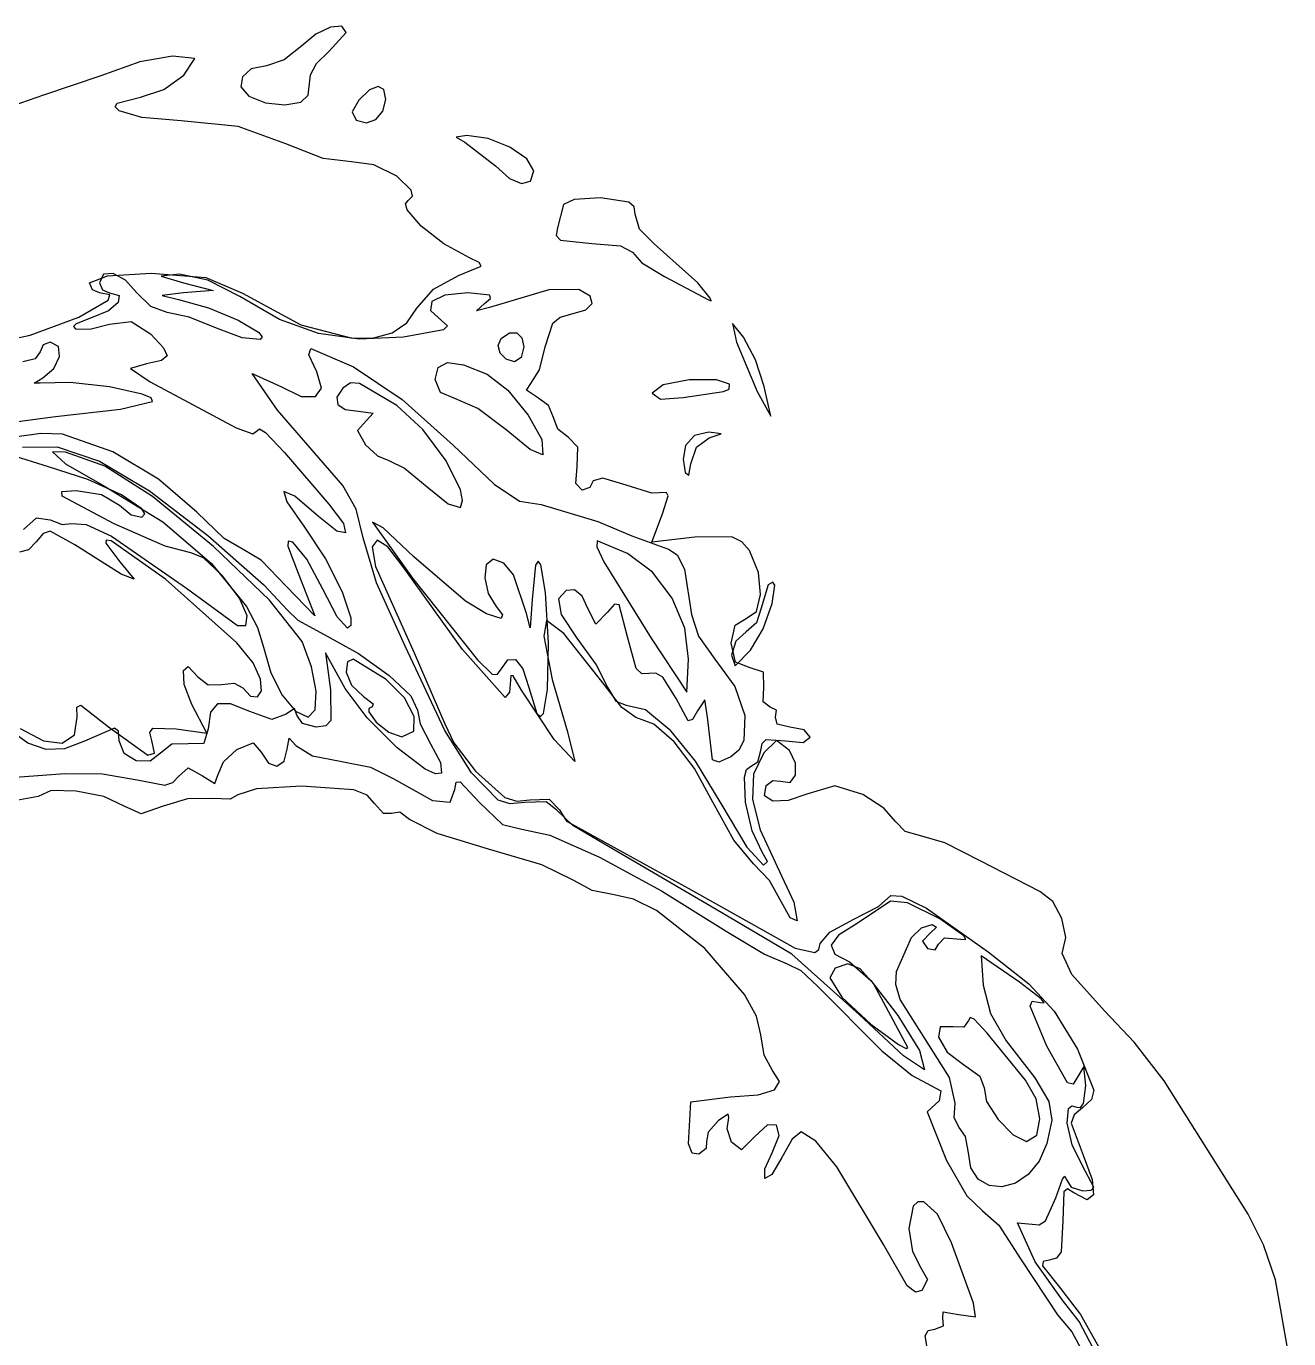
# Model space of a CAD drawing. Extents: x 10 to 161, y 0 to 206.
# Drawn here: x 89.46 to 134.58, y 154.17 to 201.08 of the extents above; entities that cross this region are included whole.
import ezdxf

# ---------------------------------------------------------------- set-up
doc = ezdxf.new("R2010")
doc.units = 0

msp = doc.modelspace()

# ---------------------------------------------------------------- linework, layer by layer
at = {"layer": 'Layer 1'}
for p, q in [((99.810443, 200.803053), (99.307007, 200.377548)), ((100.32777, 201.05056), (99.810443, 200.803053)), ((100.277147, 200.180345), (100.894508, 200.857326)), ((100.731591, 201.081505), (100.32777, 201.05056)), ((100.894508, 200.857326), (100.731591, 201.081505)), ((99.307007, 200.377548), (98.670992, 199.879249)), ((94.687379, 200.017009), (93.511791, 199.806577)), ((95.487215, 199.929873), (94.687379, 200.017009)), ((95.091663, 199.33897), (95.487215, 199.929873)), ((98.670992, 199.879249), (98.038417, 199.671992)), ((99.828281, 199.749515), (100.277147, 200.180345)), ((93.511791, 199.806577), (92.1248, 199.311453)), ((97.501495, 199.555856), (97.181034, 199.27128)), ((98.038417, 199.671992), (97.501495, 199.555856)), ((99.615688, 199.347789), (99.828281, 199.749515)), ((92.1248, 199.311453), (90.07904, 198.613658)), ((94.379228, 198.823032), (95.091663, 199.33897)), ((97.181034, 199.27128), (97.132103, 198.91401)), ((97.132103, 198.91401), (97.409767, 198.579791)), ((99.527493, 198.613658), (99.615688, 199.347789)), ((102.035701, 198.931864), (101.730101, 198.807432)), ((102.234607, 198.815524), (102.035701, 198.931864)), ((90.07904, 198.613658), (88.265761, 197.994885)), ((92.705368, 198.330609), (93.537676, 198.545219)), ((93.537676, 198.545219), (94.379228, 198.823032)), ((97.409767, 198.579791), (98.013613, 198.346511)), ((99.267342, 198.36652), (99.527493, 198.613658)), ((101.339008, 198.442561), (101.108909, 198.019668)), ((101.730101, 198.807432), (101.339008, 198.442561)), ((102.207581, 198.040895), (102.30562, 198.458083)), ((102.30562, 198.458083), (102.234607, 198.815524)), ((92.63773, 198.195659), (92.705368, 198.330609)), ((92.775984, 198.057592), (92.63773, 198.195659)), ((93.590807, 197.818044), (92.775984, 198.057592)), ((98.013613, 198.346511), (98.697759, 198.276446)), ((98.697759, 198.276446), (99.267342, 198.36652)), ((101.108909, 198.019668), (101.250814, 197.729596)), ((101.956282, 197.750807), (102.207581, 198.040895)), ((94.991121, 197.703844), (93.590807, 197.818044)), ((97.036836, 197.494249), (94.991121, 197.703844)), ((98.738329, 196.87799), (97.036836, 197.494249)), ((101.250814, 197.729596), (101.61595, 197.632235)), ((101.61595, 197.632235), (101.956282, 197.750807)), ((105.199458, 197.174677), (104.819031, 197.112544)), ((104.819031, 197.112544), (105.127844, 196.943254)), ((105.963305, 197.069653), (105.199458, 197.174677)), ((106.744317, 196.757296), (105.963305, 197.069653)), ((100.06473, 196.359407), (98.738329, 196.87799)), ((105.127844, 196.943254), (106.227453, 196.088826)), ((107.352357, 196.337716), (106.744317, 196.757296)), ((101.079716, 196.232407), (100.06473, 196.359407)), ((101.877083, 196.131176), (101.079716, 196.232407)), ((102.699849, 195.718894), (101.877083, 196.131176)), ((106.227453, 196.088826), (106.723371, 195.64502)), ((107.59729, 195.911026), (107.352357, 196.337716)), ((103.218874, 195.219234), (102.699849, 195.718894)), ((106.723371, 195.64502), (107.162932, 195.461498)), ((107.477213, 195.54719), (107.59729, 195.911026)), ((103.261626, 195.006534), (103.218874, 195.219234)), ((107.162932, 195.461498), (107.477213, 195.54719)), ((103.012293, 194.731776), (103.105015, 194.855867)), ((103.075828, 194.522017), (103.012293, 194.731776)), ((103.105015, 194.855867), (103.261626, 195.006534)), ((108.655624, 194.711228), (108.441488, 193.880083)), ((109.044297, 194.893085), (108.655624, 194.711228)), ((109.978541, 194.946883), (109.044297, 194.893085)), ((110.987619, 194.797482), (109.978541, 194.946883)), ((111.186481, 194.623926), (110.987619, 194.797482)), ((103.569227, 193.941113), (103.075828, 194.522017)), ((111.215381, 194.36868), (111.186481, 194.623926)), ((111.380569, 193.834486), (111.215381, 194.36868)), ((104.380324, 193.304382), (103.569227, 193.941113)), ((108.441488, 193.880083), (108.395643, 193.601785)), ((111.898712, 193.310346), (111.380569, 193.834486)), ((105.304233, 192.803052), (104.380324, 193.304382)), ((108.395643, 193.601785), (108.552569, 193.431173)), ((108.552569, 193.431173), (109.676211, 193.321988)), ((109.676211, 193.321988), (110.699487, 193.230133)), ((113.465046, 191.910876), (111.898712, 193.310346)), ((105.649228, 192.639682), (105.304233, 192.803052)), ((110.699487, 193.230133), (111.12507, 193.009427)), ((111.12507, 193.009427), (111.461929, 192.624722)), ((104.901713, 192.174048), (105.71469, 192.507865)), ((105.71469, 192.507865), (105.649228, 192.639682)), ((111.461929, 192.624722), (112.271598, 192.138418)), ((91.72228, 191.910876), (92.361161, 192.160775)), ((91.825909, 191.661727), (91.72228, 191.910876)), ((92.218214, 192.217754), (92.075058, 191.910876)), ((92.075058, 191.910876), (92.178687, 191.661727)), ((92.56758, 192.239974), (92.218214, 192.217754)), ((92.361161, 192.160775), (93.927142, 192.261185)), ((93.003002, 192.00945), (92.56758, 192.239974)), ((93.404326, 191.558098), (93.003002, 192.00945)), ((93.927142, 192.261185), (95.877299, 192.099965)), ((94.936088, 192.222026), (94.283228, 192.149398)), ((94.283228, 192.149398), (95.073671, 191.910876)), ((95.949575, 192.005024), (94.936088, 192.222026)), ((95.073671, 191.910876), (96.132005, 191.641706)), ((95.877299, 192.099965), (97.190339, 191.540812)), ((97.092972, 191.424748), (95.949575, 192.005024)), ((104.008832, 191.689861), (104.901713, 192.174048)), ((112.271598, 192.138418), (113.840049, 191.304451)), ((113.904035, 191.368877), (113.465046, 191.910876)), ((92.075058, 191.558098), (91.825909, 191.661727)), ((92.44557, 191.484508), (92.075058, 191.558098)), ((92.178687, 191.661727), (92.427836, 191.558098)), ((92.389615, 191.288928), (92.44557, 191.484508)), ((92.427836, 191.558098), (92.777659, 191.453946)), ((92.777659, 191.453946), (92.746218, 191.206422)), ((93.905976, 191.059799), (93.404326, 191.558098)), ((95.073671, 191.551748), (94.315419, 191.452882)), ((94.315419, 191.452882), (94.897282, 191.31327)), ((96.132005, 191.641706), (95.073671, 191.551748)), ((98.512353, 190.601634), (97.092972, 191.424748)), ((97.190339, 191.540812), (99.268411, 190.406052)), ((103.418635, 191.007764), (104.008832, 191.689861)), ((104.414428, 191.468123), (103.953622, 191.239143)), ((105.236852, 191.552806), (104.414428, 191.468123)), ((106.03003, 191.471844), (105.236852, 191.552806)), ((108.129103, 191.665739), (106.009789, 191.032459)), ((106.044444, 191.354369), (106.03003, 191.471844)), ((109.204899, 191.678043), (108.129103, 191.665739)), ((109.608736, 191.433369), (109.204899, 191.678043)), ((109.685515, 191.171365), (109.608736, 191.433369)), ((91.337135, 190.682944), (92.389615, 191.288928)), ((92.746218, 191.206422), (92.401245, 190.912928)), ((94.493351, 190.852542), (93.905976, 191.059799)), ((94.897282, 191.31327), (95.971822, 191.021313)), ((95.971822, 191.021313), (97.031677, 190.579933)), ((103.054415, 190.480759), (103.418635, 191.007764)), ((103.953622, 191.239143), (103.902657, 190.917756)), ((105.549061, 190.910309), (105.8334, 191.166514)), ((106.009789, 191.032459), (105.549061, 190.910309)), ((105.8334, 191.166514), (106.044444, 191.354369)), ((108.920207, 190.789042), (109.450813, 190.94045)), ((109.450813, 190.94045), (109.685515, 191.171365)), ((113.840049, 191.304451), (113.941049, 191.266996)), ((113.941049, 191.266996), (113.904035, 191.368877)), ((89.595282, 190.042431), (91.337135, 190.682944)), ((91.810474, 190.670861), (91.23796, 190.446627)), ((92.401245, 190.912928), (91.810474, 190.670861)), ((92.428542, 190.430972), (93.21237, 190.526531)), ((93.21237, 190.526531), (93.897509, 190.088425)), ((95.279252, 190.688853), (94.493351, 190.852542)), ((96.2583, 190.295506), (95.279252, 190.688853)), ((97.031677, 190.579933), (97.752998, 190.147945)), ((99.907259, 190.097377), (98.512353, 190.601634)), ((102.533967, 190.126597), (103.054415, 190.480759)), ((103.902657, 190.917756), (104.309752, 190.555856)), ((104.309752, 190.555856), (104.509088, 190.379781)), ((108.006512, 189.618877), (108.276432, 190.465897)), ((108.276432, 190.465897), (108.542244, 190.680916)), ((108.542244, 190.680916), (108.920207, 190.789042)), ((115.096645, 189.970597), (114.694875, 190.452315)), ((114.694875, 190.452315), (114.840528, 189.794208)), ((87.841722, 189.669677), (89.595282, 190.042431)), ((91.23796, 190.446627), (91.151314, 190.345672)), ((91.151314, 190.345672), (91.223452, 190.269753)), ((91.223452, 190.269753), (91.735377, 190.258155)), ((91.735377, 190.258155), (92.428542, 190.430972)), ((93.897509, 190.088425), (94.358866, 189.592419)), ((97.175478, 189.944712), (96.2583, 190.295506)), ((97.752998, 190.147945), (97.885505, 189.985104)), ((97.885505, 189.985104), (97.811934, 189.884166)), ((99.268411, 190.406052), (101.100089, 189.930336)), ((101.355611, 189.892561), (99.907259, 190.097377)), ((101.876216, 189.943661), (102.533967, 190.126597)), ((104.37409, 190.23496), (102.935329, 189.967775)), ((104.509088, 190.379781), (104.37409, 190.23496)), ((106.431006, 189.921561), (106.725697, 190.118378)), ((106.725697, 190.118378), (106.986719, 190.123173)), ((106.986719, 190.123173), (107.173262, 189.951227)), ((90.062019, 189.690579), (89.95839, 189.44143)), ((90.311168, 189.794208), (90.062019, 189.690579)), ((90.611884, 189.638683), (90.311168, 189.794208)), ((90.647321, 189.272582), (90.611884, 189.638683)), ((94.358866, 189.592419), (94.49485, 189.297232)), ((97.811934, 189.884166), (97.175478, 189.944712)), ((99.555815, 189.335817), (99.622655, 189.558376)), ((99.622655, 189.558376), (101.159091, 188.914732)), ((101.100089, 189.930336), (101.876216, 189.943661)), ((102.935329, 189.967775), (101.355611, 189.892561)), ((106.324776, 189.672505), (106.431006, 189.921561)), ((106.399256, 189.399405), (106.324776, 189.672505)), ((107.244512, 189.617819), (107.147057, 189.244095)), ((107.173262, 189.951227), (107.244512, 189.617819)), ((107.804415, 188.799859), (108.006512, 189.618877)), ((114.840528, 189.794208), (115.579951, 188.030318)), ((115.523903, 189.161412), (115.096645, 189.970597)), ((89.774196, 189.192281), (89.331503, 189.088652)), ((89.95839, 189.44143), (89.774196, 189.192281)), ((90.448536, 188.846619), (90.647321, 189.272582)), ((94.295476, 189.129971), (93.750754, 189.017744)), ((94.49485, 189.297232), (94.295476, 189.129971)), ((99.837232, 188.73411), (99.555815, 189.335817)), ((104.177157, 188.886301), (104.511585, 189.059371)), ((104.511585, 189.059371), (105.090025, 188.979236)), ((106.609997, 189.179156), (106.399256, 189.399405)), ((106.912548, 189.088652), (106.609997, 189.179156)), ((107.147057, 189.244095), (106.912548, 189.088652)), ((115.836067, 188.206707), (115.523903, 189.161412)), ((90.046584, 188.511507), (90.448536, 188.846619)), ((93.750754, 189.017744), (93.179782, 188.845544)), ((93.179782, 188.845544), (93.880929, 188.375688)), ((98.437365, 187.361804), (97.533592, 188.667788)), ((97.533592, 188.667788), (98.555237, 188.20459)), ((100.006114, 188.147738), (99.837232, 188.73411)), ((101.159091, 188.914732), (102.893436, 187.739056)), ((104.06951, 188.458238), (104.177157, 188.886301)), ((105.090025, 188.979236), (105.929708, 188.64768)), ((105.929708, 188.64768), (106.672731, 188.070176)), ((107.487223, 188.31501), (107.804415, 188.799859)), ((89.744518, 188.325549), (90.046584, 188.511507)), ((89.95839, 188.326652), (89.744518, 188.325549)), ((91.025224, 188.354036), (89.95839, 188.326652)), ((92.433039, 188.191449), (91.025224, 188.354036)), ((93.605773, 187.932951), (92.433039, 188.191449)), ((93.880929, 188.375688), (96.957109, 186.723893)), ((98.555237, 188.20459), (99.288056, 187.851162)), ((99.797368, 187.842816), (100.006114, 188.147738)), ((100.777033, 188.147793), (100.558895, 187.823552)), ((101.040282, 188.333536), (100.777033, 188.147793)), ((101.366701, 188.317964), (101.040282, 188.333536)), ((102.702495, 187.52267), (101.366701, 188.317964)), ((104.263097, 187.987191), (104.06951, 188.458238)), ((107.339409, 188.071681), (107.487223, 188.31501)), ((112.219299, 188.262358), (111.830626, 187.965054)), ((113.153543, 188.450124), (112.219299, 188.262358)), ((114.122448, 188.449506), (113.153543, 188.450124)), ((114.593936, 188.294902), (114.122448, 188.449506)), ((114.37345, 188.030318), (114.577752, 188.107973)), ((114.577752, 188.107973), (114.593936, 188.294902)), ((116.066079, 187.148373), (115.836067, 188.206707)), ((92.824094, 187.391481), (93.967359, 187.672601)), ((93.923963, 187.797129), (93.605773, 187.932951)), ((93.967359, 187.672601), (93.923963, 187.797129)), ((99.288056, 187.851162), (99.797368, 187.842816)), ((100.558895, 187.823552), (100.589796, 187.561785)), ((102.893436, 187.739056), (104.709802, 186.106972)), ((104.77048, 187.774907), (104.263097, 187.987191)), ((105.599773, 187.425083), (104.77048, 187.774907)), ((106.672731, 188.070176), (107.399778, 187.184665)), ((107.695362, 187.835232), (107.339409, 188.071681)), ((108.124384, 187.522891), (107.695362, 187.835232)), ((111.830626, 187.965054), (112.125857, 187.749066)), ((112.125857, 187.749066), (112.933057, 187.809832)), ((112.933057, 187.809832), (114.37345, 188.030318)), ((115.579951, 188.030318), (116.066079, 187.148373)), ((90.503432, 187.132851), (92.824094, 187.391481)), ((100.767508, 184.663052), (98.437365, 187.361804)), ((100.589796, 187.561785), (100.853928, 187.385941)), ((100.853928, 187.385941), (101.33548, 187.31947)), ((101.33548, 187.31947), (101.855696, 187.247768)), ((101.855696, 187.247768), (101.622642, 186.993503)), ((103.633746, 186.664747), (102.702495, 187.52267)), ((106.609512, 186.658012), (105.599773, 187.425083)), ((107.399778, 187.184665), (107.889826, 186.310729)), ((108.302846, 187.09969), (108.124384, 187.522891)), ((87.729627, 186.763713), (90.503432, 187.132851)), ((96.957109, 186.723893), (97.553563, 186.519006)), ((101.622642, 186.993503), (101.299409, 186.628466)), ((108.457583, 186.68522), (108.302846, 187.09969)), ((89.984099, 186.52787), (89.051398, 186.399073)), ((90.756727, 186.50129), (89.984099, 186.52787)), ((92.549897, 185.872728), (90.756727, 186.50129)), ((97.553563, 186.519006), (97.719506, 186.638962)), ((97.719506, 186.638962), (97.796026, 186.696723)), ((97.796026, 186.696723), (98.004374, 186.567656)), ((98.004374, 186.567656), (98.689293, 185.852619)), ((101.299409, 186.628466), (101.577839, 186.11685)), ((104.459991, 185.553552), (103.633746, 186.664747)), ((107.464645, 185.957659), (106.609512, 186.658012)), ((107.889826, 186.310729), (107.921846, 185.767953)), ((108.829544, 186.394839), (108.457583, 186.68522)), ((109.174428, 186.034697), (108.829544, 186.394839)), ((113.345896, 186.455208), (113.020899, 186.101681)), ((113.848163, 186.578284), (113.345896, 186.455208)), ((113.414908, 186.036549), (113.859099, 186.376142)), ((114.291385, 186.519414), (113.848163, 186.578284)), ((113.859099, 186.376142), (114.291385, 186.519414)), ((90.249785, 185.336858), (88.883387, 185.764557)), ((89.328328, 186.033242), (90.568051, 186.050638)), ((90.866352, 185.861703), (90.394247, 185.868142)), ((90.394247, 185.868142), (90.855328, 185.441457)), ((90.568051, 186.050638), (92.071133, 185.536883)), ((92.269791, 185.354144), (90.866352, 185.861703)), ((94.183348, 184.893372), (92.549897, 185.872728)), ((98.689293, 185.852619), (100.276794, 183.99489)), ((101.577839, 186.11685), (102.014887, 185.724164)), ((104.709802, 186.106972), (106.182738, 184.711824)), ((107.921846, 185.767953), (107.464645, 185.957659)), ((109.143869, 185.347794), (109.174428, 186.034697)), ((113.020899, 186.101681), (112.93416, 185.603249)), ((113.213869, 185.446925), (113.414908, 186.036549)), ((91.654684, 184.880303), (90.249785, 185.336858)), ((90.855328, 185.441457), (92.251447, 184.649646)), ((92.071133, 185.536883), (93.858312, 184.482055)), ((93.974106, 184.280216), (92.269791, 185.354144)), ((102.014887, 185.724164), (102.417803, 185.560872)), ((102.417803, 185.560872), (102.974619, 185.283412)), ((104.976342, 184.516837), (104.459991, 185.553552)), ((109.096685, 184.733475), (109.143869, 185.347794)), ((112.93416, 185.603249), (113.004318, 185.131541)), ((113.140843, 185.037482), (113.213869, 185.446925)), ((92.857211, 184.332102), (91.654684, 184.880303)), ((95.556977, 183.71161), (94.183348, 184.893372)), ((102.974619, 185.283412), (103.781996, 184.616485)), ((109.713958, 184.837324), (109.599085, 184.600875)), ((110.063517, 184.927768), (109.713958, 184.837324)), ((110.903878, 184.675046), (110.063517, 184.927768)), ((113.004318, 185.131541), (113.140843, 185.037482)), ((90.734546, 184.449048), (91.238269, 184.49266)), ((90.739088, 184.282934), (90.734546, 184.449048)), ((91.238269, 184.49266), (92.149318, 184.340701)), ((92.251447, 184.649646), (94.341894, 183.36855)), ((93.858312, 184.482055), (95.950324, 182.876231)), ((99.053696, 184.290325), (98.665083, 184.457867)), ((98.665083, 184.457867), (98.769853, 184.080037)), ((101.252842, 183.818942), (100.767508, 184.663052)), ((103.781996, 184.616485), (104.539895, 184.011162)), ((105.054281, 184.128832), (104.976342, 184.516837)), ((106.182738, 184.711824), (107.091054, 184.105663)), ((109.32308, 184.502538), (109.096685, 184.733475)), ((109.599085, 184.600875), (109.32308, 184.502538)), ((111.815633, 184.395117), (110.903878, 184.675046)), ((112.336862, 184.421046), (111.815633, 184.395117)), ((112.395909, 184.296119), (112.336862, 184.421046)), ((92.604225, 183.292157), (90.739088, 184.282934)), ((92.149318, 184.340701), (92.790492, 183.961729)), ((92.790492, 183.961729), (93.209724, 183.613582)), ((93.590432, 183.836223), (92.857211, 184.332102)), ((96.152554, 182.490425), (93.974106, 184.280216)), ((98.769853, 184.080037), (99.398729, 183.179621)), ((99.904966, 183.554624), (99.053696, 184.290325)), ((100.276794, 183.99489), (100.794065, 183.311686)), ((104.539895, 184.011162), (104.977913, 183.882354)), ((104.977913, 183.882354), (105.054281, 184.128832)), ((107.091054, 184.105663), (107.861873, 183.98854)), ((107.861873, 183.98854), (109.890435, 183.384408)), ((112.196457, 183.65446), (112.395909, 184.296119)), ((89.354081, 183.091073), (89.824026, 183.511981)), ((89.824026, 183.511981), (90.311168, 183.444204)), ((90.311168, 183.444204), (90.740763, 183.277252)), ((93.209724, 183.613582), (93.587417, 183.536632)), ((93.587417, 183.536632), (93.697638, 183.652894)), ((93.697638, 183.652894), (93.590432, 183.836223)), ((96.532276, 182.775293), (95.556977, 183.71161)), ((100.558079, 183.032319), (99.904966, 183.554624)), ((101.498464, 182.802854), (101.252842, 183.818942)), ((111.812282, 182.644809), (112.196457, 183.65446)), ((90.060866, 182.947515), (89.807401, 182.656804)), ((90.312447, 183.03066), (90.060866, 182.947515)), ((91.195582, 182.542503), (90.312447, 183.03066)), ((90.740763, 183.277252), (91.077755, 183.305562)), ((91.077755, 183.305562), (91.596542, 183.277461)), ((91.596542, 183.277461), (92.505227, 182.854006)), ((94.425838, 182.498891), (92.604225, 183.292157)), ((94.341894, 183.36855), (96.080808, 181.885675)), ((99.398729, 183.179621), (100.15352, 182.043422)), ((100.871136, 182.971085), (100.558079, 183.032319)), ((100.794065, 183.311686), (100.871136, 182.971085)), ((102.209653, 183.155202), (101.833603, 183.358391)), ((101.833603, 183.358391), (103.263059, 181.350114)), ((103.31139, 182.121287), (102.209653, 183.155202)), ((109.890435, 183.384408), (111.101434, 182.862826)), ((89.807401, 182.656804), (89.538976, 182.3651)), ((92.846231, 181.503925), (91.195582, 182.542503)), ((92.318611, 182.715071), (92.303868, 182.603413)), ((92.303868, 182.603413), (92.801075, 181.944898)), ((92.489219, 182.689171), (92.318611, 182.715071)), ((94.43479, 181.322597), (92.489219, 182.689171)), ((92.505227, 182.854006), (95.181268, 180.995925)), ((95.337549, 182.264162), (94.425838, 182.498891)), ((95.950324, 182.876231), (97.947224, 181.12244)), ((98.150689, 180.566688), (96.152554, 182.490425)), ((97.207272, 182.38587), (96.532276, 182.775293)), ((98.823249, 182.672221), (98.804122, 182.495275)), ((98.804122, 182.495275), (99.178949, 181.528972)), ((98.980687, 182.641634), (98.823249, 182.672221)), ((99.486791, 182.036752), (98.980687, 182.641634)), ((101.969511, 181.193965), (101.498464, 182.802854)), ((101.993764, 182.715232), (101.82119, 182.479152)), ((101.82119, 182.479152), (101.934498, 181.768509)), ((102.385149, 182.47698), (101.993764, 182.715232)), ((109.866799, 182.68895), (109.851828, 182.476815)), ((110.946212, 182.240525), (109.866799, 182.68895)), ((111.101434, 182.862826), (112.406712, 182.387987)), ((113.35498, 182.818729), (111.812282, 182.644809)), ((114.671547, 182.828342), (113.35498, 182.818729)), ((115.036143, 182.655911), (114.671547, 182.828342)), ((115.304431, 182.341067), (115.036143, 182.655911)), ((89.538976, 182.3651), (89.217336, 182.28083)), ((95.790957, 182.080921), (95.337549, 182.264162)), ((96.465557, 181.433766), (95.790957, 182.080921)), ((97.851092, 181.99949), (97.207272, 182.38587)), ((100.058777, 180.965939), (99.486791, 182.036752)), ((100.15352, 182.043422), (100.747311, 180.863898)), ((102.928273, 181.764628), (102.385149, 182.47698)), ((105.156199, 180.539562), (103.31139, 182.121287)), ((106.143139, 182.033092), (105.899099, 181.837416)), ((106.526769, 181.886292), (106.143139, 182.033092)), ((109.851828, 182.476815), (110.104483, 181.944898)), ((111.840818, 181.570694), (110.946212, 182.240525)), ((112.406712, 182.387987), (112.715553, 182.194036)), ((112.715553, 182.194036), (112.979051, 181.677756)), ((115.624186, 181.563357), (115.304431, 182.341067)), ((92.801075, 181.944898), (93.31472, 181.324096)), ((96.080808, 181.885675), (97.325944, 180.345187)), ((98.752087, 181.070714), (97.851092, 181.99949)), ((101.934498, 181.768509), (103.320915, 178.691579)), ((105.046485, 178.810421), (102.928273, 181.764628)), ((105.899099, 181.837416), (105.844733, 181.370178)), ((106.87458, 181.479936), (106.526769, 181.886292)), ((107.663056, 181.814502), (107.544373, 180.592699)), ((107.750383, 181.963581), (107.663056, 181.814502)), ((107.844808, 181.836154), (107.750383, 181.963581)), ((108.020276, 180.845906), (107.844808, 181.836154)), ((110.104483, 181.944898), (111.792526, 179.21616)), ((112.546016, 180.641339), (111.840818, 181.570694)), ((112.979051, 181.677756), (113.236799, 180.052596)), ((115.703996, 180.774204), (115.624186, 181.563357)), ((93.31472, 181.324096), (92.846231, 181.503925)), ((96.986433, 179.041094), (94.43479, 181.322597)), ((97.080625, 180.636923), (96.465557, 181.433766)), ((97.947224, 181.12244), (98.77784, 180.229338)), ((99.775805, 180.01357), (98.752087, 181.070714)), ((99.178949, 181.528972), (99.775805, 180.01357)), ((102.99777, 178.925471), (101.969511, 181.193965)), ((103.263059, 181.350114), (105.586808, 178.439695)), ((105.844733, 181.370178), (105.967968, 180.811063)), ((107.33694, 180.092813), (106.87458, 181.479936)), ((115.975767, 181.120103), (115.711184, 180.248035)), ((116.140589, 181.215601), (115.975767, 181.120103)), ((116.112689, 180.447046), (116.20961, 181.102778)), ((116.20961, 181.102778), (116.140589, 181.215601)), ((95.181268, 180.995925), (97.012362, 179.667495)), ((97.355439, 180.004619), (97.080625, 180.636923)), ((100.574097, 179.975603), (100.058777, 180.965939)), ((100.747311, 180.863898), (101.053104, 179.938241)), ((105.967968, 180.811063), (106.256734, 180.339758)), ((108.120107, 179.03201), (108.020276, 180.845906)), ((108.757434, 180.911462), (108.474649, 180.614924)), ((108.474649, 180.614924), (108.57691, 180.052332)), ((109.050206, 180.941729), (108.757434, 180.911462)), ((109.322871, 180.716078), (109.050206, 180.941729)), ((109.54533, 180.24486), (109.322871, 180.716078)), ((112.995824, 179.566926), (112.546016, 180.641339)), ((115.553421, 180.162321), (115.703996, 180.774204)), ((97.325944, 180.345187), (97.718892, 179.59839)), ((99.314063, 179.090923), (98.150689, 180.566688)), ((98.77784, 180.229338), (99.166513, 179.852174)), ((105.901944, 180.081199), (105.156199, 180.539562)), ((106.256734, 180.339758), (106.481762, 180.040778)), ((107.544373, 180.592699), (107.470158, 179.583931)), ((109.80987, 179.713885), (109.54533, 180.24486)), ((110.231836, 180.137263), (109.80987, 179.713885)), ((110.481592, 180.421089), (110.231836, 180.137263)), ((110.653494, 180.405507), (110.481592, 180.421089)), ((110.941273, 179.255318), (110.653494, 180.405507)), ((115.182017, 179.916424), (115.553421, 180.162321)), ((115.711184, 180.248035), (115.555741, 179.758379)), ((115.789881, 179.542672), (116.112689, 180.447046)), ((97.012362, 179.667495), (97.299491, 179.659993)), ((97.299491, 179.659993), (97.355439, 180.004619)), ((99.166513, 179.852174), (100.100758, 179.338221)), ((100.943897, 179.563646), (100.574097, 179.975603)), ((101.058313, 179.663486), (100.943897, 179.563646)), ((101.053104, 179.938241), (101.058313, 179.663486)), ((106.428184, 179.916424), (105.901944, 180.081199)), ((106.481762, 180.040778), (106.428184, 179.916424)), ((107.470158, 179.583931), (107.33694, 180.092813)), ((108.04642, 179.839562), (107.950068, 179.288479)), ((108.666913, 179.377026), (108.04642, 179.839562)), ((108.57691, 180.052332), (109.135049, 179.205576)), ((113.236799, 180.052596), (113.483479, 179.278822)), ((114.65285, 179.034479), (114.794005, 179.681297)), ((114.794005, 179.681297), (115.182017, 179.916424)), ((115.555741, 179.758379), (115.182017, 179.43594)), ((97.718892, 179.59839), (97.935053, 178.891251)), ((100.100758, 179.338221), (101.330437, 178.662408)), ((107.950068, 179.288479), (108.25134, 177.734492)), ((110.106953, 177.558456), (108.666913, 179.377026)), ((109.135049, 179.205576), (109.825524, 178.253914)), ((111.252864, 178.130133), (110.941273, 179.255318)), ((111.792526, 179.21616), (113.065349, 177.281525)), ((113.124263, 178.46192), (112.995824, 179.566926)), ((113.483479, 179.278822), (114.069355, 178.465095)), ((115.182017, 179.43594), (114.811732, 179.108033)), ((115.346059, 178.779421), (115.789881, 179.542672)), ((97.569013, 178.328669), (96.986433, 179.041094)), ((97.935053, 178.891251), (98.198672, 177.97173)), ((99.656197, 178.186935), (99.314063, 179.090923)), ((104.422288, 175.911335), (102.99777, 178.925471)), ((106.574939, 177.0942), (105.046485, 178.810421)), ((108.089388, 177.376136), (108.120107, 179.03201)), ((114.808337, 178.35644), (114.65285, 179.034479)), ((114.811732, 179.108033), (114.664492, 178.604443)), ((114.791756, 178.227323), (115.346059, 178.779421)), ((97.835217, 177.748603), (97.569013, 178.328669)), ((100.85535, 177.416992), (100.154027, 178.681701)), ((100.154027, 178.681701), (100.325477, 177.358784)), ((100.94436, 178.369625), (100.894508, 177.993784)), ((101.146215, 178.461038), (100.94436, 178.369625)), ((102.319731, 177.733434), (101.146215, 178.461038)), ((101.330437, 178.662408), (102.433282, 177.87772)), ((103.320915, 178.691579), (104.422288, 176.145933)), ((105.586808, 178.439695), (106.112888, 177.929887)), ((106.409839, 178.06434), (106.669963, 178.44244)), ((106.669963, 178.44244), (106.945665, 178.453101)), ((106.945665, 178.453101), (107.206219, 178.11504)), ((113.065349, 177.281525), (113.124263, 178.46192)), ((114.069355, 178.465095), (114.784552, 177.480492)), ((114.664492, 178.604443), (114.791756, 178.227323)), ((115.325245, 178.152534), (114.808337, 178.35644)), ((95.071951, 178.057989), (95.2428, 178.198483)), ((95.105691, 177.554752), (95.071951, 178.057989)), ((95.2428, 178.198483), (95.586257, 177.826214)), ((95.586257, 177.826214), (95.959408, 177.548181)), ((98.198672, 177.97173), (98.603612, 177.17018)), ((99.817785, 177.311555), (99.656197, 178.186935)), ((100.894508, 177.993784), (101.075924, 177.52675)), ((102.433282, 177.87772), (103.204272, 177.149652)), ((106.112888, 177.929887), (106.288087, 177.917457)), ((106.288087, 177.917457), (106.409839, 178.06434)), ((106.781811, 177.873933), (106.765792, 177.711562)), ((106.860072, 177.859861), (106.781811, 177.873933)), ((107.15279, 177.349611), (106.860072, 177.859861)), ((107.206219, 178.11504), (107.420901, 177.446978)), ((109.825524, 178.253914), (110.245594, 177.43957)), ((111.454631, 177.934517), (111.252864, 178.130133)), ((111.707859, 177.947923), (111.454631, 177.934517)), ((111.959677, 177.963765), (111.707859, 177.947923)), ((112.207128, 177.818541), (111.959677, 177.963765)), ((112.67941, 177.053631), (112.207128, 177.818541)), ((115.807757, 177.995945), (115.325245, 178.152534)), ((115.81349, 177.446978), (115.807757, 177.995945)), ((95.376002, 176.838789), (95.105691, 177.554752)), ((95.959408, 177.548181), (96.437864, 177.556692)), ((96.437864, 177.556692), (96.890037, 177.607448)), ((96.890037, 177.607448), (97.199864, 177.431456)), ((97.199864, 177.431456), (97.477583, 177.137167)), ((97.720608, 177.114176), (97.8621, 177.329112)), ((97.8621, 177.329112), (97.835217, 177.748603)), ((100.325477, 177.358784), (100.344218, 176.272668)), ((101.640622, 176.361607), (100.85535, 177.416992)), ((101.075924, 177.52675), (101.511869, 177.122422)), ((102.981906, 177.077311), (102.319731, 177.733434)), ((106.765792, 177.711562), (106.729368, 177.275484)), ((108.323307, 175.585721), (107.15279, 177.349611)), ((107.420901, 177.446978), (107.711375, 176.519194)), ((107.943674, 176.517055), (108.089388, 177.376136)), ((108.25134, 177.734492), (108.805907, 175.859477)), ((110.738602, 176.72881), (110.106953, 177.558456)), ((110.245594, 177.43957), (110.530374, 176.96182)), ((114.784552, 177.480492), (115.138228, 176.449586)), ((115.797923, 176.940477), (115.81349, 177.446978)), ((96.298737, 176.862293), (96.037664, 176.568368)), ((96.761223, 176.864712), (96.298737, 176.862293)), ((97.447514, 176.584789), (96.761223, 176.864712)), ((97.477583, 177.137167), (97.720608, 177.114176)), ((98.603612, 177.17018), (99.075028, 176.603513)), ((99.783516, 176.65029), (99.817785, 177.311555)), ((101.511869, 177.122422), (101.857504, 176.865247)), ((101.857504, 176.865247), (101.821609, 176.752005)), ((103.324796, 176.409811), (102.981906, 177.077311)), ((103.204272, 177.149652), (103.43839, 176.643702)), ((106.729368, 177.275484), (106.574939, 177.0942)), ((110.530374, 176.96182), (110.896117, 176.820091)), ((113.113283, 176.253662), (112.67941, 177.053631)), ((113.711859, 177.009533), (113.447408, 176.616539)), ((113.801949, 176.388644), (113.711859, 177.009533)), ((116.043501, 176.741422), (115.797923, 176.940477)), ((91.178197, 175.752795), (91.279191, 176.385822)), ((91.269963, 176.741202), (91.405926, 176.817446)), ((91.279191, 176.385822), (91.269963, 176.741202)), ((91.405926, 176.817446), (92.403142, 176.044685)), ((95.906933, 175.812558), (95.376002, 176.838789)), ((96.037664, 176.568368), (95.955616, 175.973777)), ((98.239148, 176.308034), (97.447514, 176.584789)), ((98.745032, 176.496947), (98.239148, 176.308034)), ((99.042468, 176.697545), (98.745032, 176.496947)), ((99.130618, 176.4592), (99.042468, 176.697545)), ((99.075028, 176.603513), (99.538077, 176.388644)), ((99.331393, 176.16022), (99.130618, 176.4592)), ((99.538077, 176.388644), (99.783516, 176.65029)), ((101.699481, 176.701011), (101.698263, 176.577546)), ((101.698263, 176.577546), (101.96197, 176.210932)), ((101.821609, 176.752005), (101.699481, 176.701011)), ((103.304676, 175.891536), (103.324796, 176.409811)), ((103.43839, 176.643702), (103.534213, 176.149593)), ((107.711375, 176.519194), (107.836572, 176.406446)), ((107.836572, 176.406446), (107.943674, 176.517055)), ((111.242192, 176.377002), (110.738602, 176.72881)), ((110.896117, 176.820091), (111.58899, 176.658508)), ((111.58899, 176.658508), (112.439124, 175.961342)), ((113.447408, 176.616539), (113.268819, 176.303387)), ((113.980058, 174.85891), (113.801949, 176.388644)), ((115.138228, 176.449586), (115.100784, 175.553222)), ((116.272498, 176.637793), (116.043501, 176.741422)), ((116.240351, 176.388644), (116.272498, 176.637793)), ((116.299794, 176.139495), (116.240351, 176.388644)), ((89.513785, 175.464272), (88.811861, 175.96778)), ((89.241545, 175.988241), (90.070011, 175.536608)), ((92.608106, 175.999486), (91.542363, 175.534568)), ((92.403142, 176.044685), (93.806184, 175.028464)), ((92.754619, 175.886547), (92.608106, 175.999486)), ((93.880218, 175.839562), (93.976752, 175.991636)), ((93.976752, 175.991636), (94.816496, 175.972366)), ((94.816496, 175.972366), (95.906933, 175.812558)), ((95.955616, 175.973777), (95.804098, 175.443375)), ((99.813949, 176.035866), (99.331393, 176.16022)), ((100.16132, 176.083326), (99.813949, 176.035866)), ((100.344218, 176.272668), (100.16132, 176.083326)), ((102.710521, 175.297193), (101.640622, 176.361607)), ((101.96197, 176.210932), (102.419551, 175.847626)), ((103.534213, 176.149593), (103.907585, 175.435085)), ((104.422288, 176.145933), (104.74336, 175.470627)), ((105.36985, 174.393684), (104.422288, 175.911335)), ((111.891078, 176.137257), (111.242192, 176.377002)), ((112.611897, 175.502818), (111.891078, 176.137257)), ((112.439124, 175.961342), (113.364334, 174.813986)), ((113.268819, 176.303387), (113.113283, 176.253662)), ((116.748704, 176.035866), (116.299794, 176.139495)), ((117.261643, 175.930209), (116.748704, 176.035866)), ((117.475074, 175.676385), (117.261643, 175.930209)), ((90.164545, 175.230342), (89.513785, 175.464272)), ((90.070011, 175.536608), (90.74535, 175.463925)), ((90.74535, 175.463925), (91.178197, 175.752795)), ((91.542363, 175.534568), (90.821588, 175.256827)), ((92.780614, 175.544446), (92.754619, 175.886547)), ((92.963077, 175.088343), (92.780614, 175.544446)), ((93.947956, 175.55503), (93.880218, 175.839562)), ((94.03673, 175.098287), (93.947956, 175.55503)), ((95.804098, 175.443375), (95.249354, 175.432616)), ((96.982553, 175.22871), (97.562123, 175.464807)), ((97.562123, 175.464807), (97.853562, 175.13734)), ((98.783132, 175.242116), (98.850204, 175.634802)), ((98.850204, 175.634802), (99.096399, 175.373702)), ((102.419551, 175.847626), (102.877826, 175.683088)), ((102.877826, 175.683088), (103.304676, 175.891536)), ((104.74336, 175.470627), (105.515547, 174.462476)), ((109.059908, 174.801143), (108.323307, 175.585721)), ((108.805907, 175.859477), (109.059908, 174.801143)), ((113.335164, 174.550086), (112.611897, 175.502818)), ((115.100784, 175.553222), (114.926142, 175.212005)), ((115.711184, 175.192021), (115.755177, 175.450784)), ((115.755177, 175.450784), (115.901993, 175.588896)), ((116.276467, 175.554236), (115.818076, 175.11829)), ((115.901993, 175.588896), (116.593129, 175.538096)), ((116.73036, 175.201193), (116.276467, 175.554236)), ((116.593129, 175.538096), (117.224866, 175.481696)), ((117.224866, 175.481696), (117.475074, 175.676385)), ((90.821588, 175.256827), (90.164545, 175.230342)), ((93.390214, 174.827734), (92.963077, 175.088343)), ((93.806184, 175.028464), (94.03673, 175.098287)), ((94.25699, 175.106649), (93.881645, 174.816031)), ((94.661097, 175.4219), (94.25699, 175.106649)), ((95.249354, 175.432616), (94.661097, 175.4219)), ((96.506435, 174.788267), (96.982553, 175.22871)), ((97.853562, 175.13734), (98.113554, 174.747063)), ((98.673754, 174.810266), (98.783132, 175.242116)), ((99.096399, 175.373702), (99.688007, 175.008047)), ((99.688007, 175.008047), (100.678608, 174.810668)), ((103.713348, 174.533941), (102.710521, 175.297193)), ((103.907585, 175.435085), (104.257541, 174.766218)), ((114.642619, 174.97224), (114.212765, 174.774255)), ((114.926142, 175.212005), (114.642619, 174.97224)), ((115.818076, 175.11829), (115.452702, 174.348011)), ((115.601117, 174.791442), (115.711184, 175.192021)), ((116.954605, 174.743486), (116.73036, 175.201193)), ((93.881645, 174.816031), (93.390214, 174.827734)), ((94.896224, 174.270212), (95.244945, 174.575762)), ((95.244945, 174.575762), (95.752416, 174.294201)), ((96.308394, 174.320307), (96.506435, 174.788267)), ((98.113554, 174.747063), (98.418756, 174.641643)), ((98.418756, 174.641643), (98.673754, 174.810266)), ((100.678608, 174.810668), (101.760313, 174.597017)), ((101.760313, 174.597017), (102.570556, 174.191543)), ((104.079703, 174.362186), (103.713348, 174.533941)), ((104.257541, 174.766218), (104.297405, 174.382043)), ((113.991391, 173.355459), (113.335164, 174.550086)), ((113.364334, 174.813986), (114.282433, 173.301837)), ((114.212765, 174.774255), (113.980058, 174.85891)), ((115.129817, 174.240788), (115.199255, 174.520733)), ((115.199255, 174.520733), (115.336534, 174.624754)), ((115.336534, 174.624754), (115.601117, 174.791442)), ((116.950317, 174.312369), (116.954605, 174.743486)), ((85.195887, 173.955534), (90.838571, 174.373929)), ((90.838571, 174.373929), (92.178819, 174.361097)), ((92.178819, 174.361097), (93.421964, 174.145329)), ((93.421964, 174.145329), (94.414417, 173.960914)), ((94.414417, 173.960914), (94.695934, 174.051865)), ((94.695934, 174.051865), (94.896224, 174.270212)), ((95.752416, 174.294201), (96.203046, 174.012508)), ((96.203046, 174.012508), (96.308394, 174.320307)), ((102.570556, 174.191543), (103.981315, 173.408023)), ((104.297405, 174.382043), (104.079703, 174.362186)), ((104.778947, 173.807367), (104.822785, 174.06306)), ((104.822785, 174.06306), (104.966933, 174.078874)), ((104.966933, 174.078874), (105.660539, 173.334645)), ((106.319704, 173.423589), (105.36985, 174.393684)), ((105.515547, 174.462476), (106.557609, 173.515267)), ((115.167641, 173.345846), (115.129817, 174.240788)), ((115.452702, 174.348011), (115.407574, 173.441801)), ((115.90627, 173.949184), (116.141397, 174.130071)), ((116.141397, 174.130071), (116.41674, 174.095587)), ((116.41674, 174.095587), (116.757645, 174.049263)), ((116.757645, 174.049263), (116.950317, 174.312369)), ((90.344439, 173.760927), (89.889246, 173.550898)), ((91.242149, 173.748145), (90.344439, 173.760927)), ((92.231405, 173.551543), (91.242149, 173.748145)), ((97.01395, 173.615456), (96.74747, 173.451767)), ((97.68242, 173.829901), (97.01395, 173.615456)), ((99.289368, 173.919198), (97.68242, 173.829901)), ((101.170954, 173.79383), (99.289368, 173.919198)), ((101.637629, 173.605319), (101.170954, 173.79383)), ((101.908745, 173.304659), (101.637629, 173.605319)), ((104.611509, 173.348932), (104.778947, 173.807367)), ((115.840284, 173.578519), (115.90627, 173.949184)), ((116.134562, 173.389987), (115.840284, 173.578519)), ((117.385468, 173.645442), (116.684493, 173.405118)), ((118.361561, 173.939306), (117.385468, 173.645442)), ((119.353264, 173.626745), (118.361561, 173.939306)), ((120.111957, 173.136207), (119.353264, 173.626745)), ((89.889246, 173.550898), (88.43505, 173.289225)), ((92.961236, 173.210114), (92.231405, 173.551543)), ((93.56775, 172.931331), (92.961236, 173.210114)), ((94.354709, 173.206586), (93.56775, 172.931331)), ((95.217693, 173.47461), (94.354709, 173.206586)), ((96.106605, 173.484928), (95.217693, 173.47461)), ((96.74747, 173.451767), (96.106605, 173.484928)), ((102.226906, 172.945972), (101.908745, 173.304659)), ((103.981315, 173.408023), (104.611509, 173.348932)), ((105.660539, 173.334645), (106.475897, 172.547685)), ((106.754647, 173.296176), (106.319704, 173.423589)), ((106.557609, 173.515267), (106.990187, 173.38238)), ((107.278026, 173.343817), (106.754647, 173.296176)), ((106.990187, 173.38238), (107.452298, 173.429542)), ((108.037777, 173.365601), (107.278026, 173.343817)), ((107.452298, 173.429542), (108.147095, 173.455824)), ((108.41891, 173.067239), (108.037777, 173.365601)), ((108.147095, 173.455824), (108.513807, 173.074647)), ((114.751628, 171.994133), (113.991391, 173.355459)), ((114.282433, 173.301837), (115.213679, 171.744586)), ((115.396363, 172.325358), (115.167641, 173.345846)), ((115.407574, 173.441801), (115.687553, 172.357924)), ((116.684493, 173.405118), (116.134562, 173.389987)), ((120.53754, 172.645669), (120.111957, 173.136207)), ((102.50882, 172.946589), (102.226906, 172.945972)), ((102.80361, 172.98857), (102.50882, 172.946589)), ((103.15264, 172.729983), (102.80361, 172.98857)), ((104.144123, 172.225555), (103.15264, 172.729983)), ((108.994688, 172.516641), (108.41891, 173.067239)), ((108.513807, 173.074647), (108.768469, 172.674553)), ((108.768469, 172.674553), (109.075783, 172.508086)), ((120.863727, 172.299418), (120.53754, 172.645669)), ((105.983331, 171.675883), (104.144123, 172.225555)), ((106.475897, 172.547685), (107.171134, 172.38673)), ((107.171134, 172.38673), (108.171381, 172.171508)), ((108.171381, 172.171508), (109.949173, 171.379064)), ((110.126355, 171.851213), (108.994688, 172.516641)), ((109.075783, 172.508086), (113.215632, 170.215029)), ((115.762337, 171.564758), (115.396363, 172.325358)), ((115.687553, 172.357924), (116.297501, 171.054641)), ((121.383854, 172.155308), (120.863727, 172.299418)), ((114.1131, 169.512648), (110.126355, 171.851213)), ((115.451539, 171.149538), (114.751628, 171.994133)), ((115.213679, 171.744586), (115.803612, 171.096974)), ((122.292125, 171.891651), (121.383854, 172.155308)), ((123.550969, 171.257841), (122.292125, 171.891651)), ((107.880218, 171.110159), (105.983331, 171.675883)), ((109.949173, 171.379064), (112.16313, 170.179757)), ((115.947016, 171.226355), (115.762337, 171.564758)), ((115.803612, 171.096974), (115.947016, 171.226355)), ((125.681043, 170.157526), (123.550969, 171.257841)), ((109.009813, 170.566396), (107.880218, 171.110159)), ((116.015411, 170.549948), (115.451539, 171.149538)), ((116.297501, 171.054641), (116.894931, 169.770705)), ((109.678372, 170.193642), (109.009813, 170.566396)), ((116.448843, 169.777584), (116.015411, 170.549948)), ((110.466786, 170.03864), (109.678372, 170.193642)), ((111.164124, 169.887994), (110.466786, 170.03864)), ((111.979763, 169.477469), (111.164124, 169.887994)), ((112.16313, 170.179757), (114.471875, 168.743945)), ((113.215632, 170.215029), (116.937793, 168.13311)), ((120.345276, 169.817448), (119.150769, 169.008175)), ((119.914754, 169.622847), (120.353037, 170.016062)), ((120.956023, 169.756418), (120.345276, 169.817448)), ((120.353037, 170.016062), (120.753208, 169.995822)), ((120.753208, 169.995822), (121.629035, 169.560449)), ((126.142212, 169.80385), (125.681043, 170.157526)), ((113.705465, 168.12526), (111.979763, 169.477469)), ((116.818907, 167.921972), (114.1131, 169.512648)), ((116.754966, 169.211155), (116.448843, 169.777584)), ((116.894931, 169.770705), (117.012935, 169.105895)), ((119.030119, 169.165867), (119.914754, 169.622847)), ((122.109166, 169.175745), (120.956023, 169.756418)), ((121.629035, 169.560449), (123.83425, 168.006286)), ((126.474264, 169.194486), (126.142212, 169.80385)), ((117.012935, 169.105895), (116.754966, 169.211155)), ((118.181071, 168.702185), (119.030119, 169.165867)), ((119.150769, 169.008175), (118.489856, 168.595309)), ((121.455132, 168.856949), (121.839643, 168.975014)), ((121.993322, 168.886555), (121.758857, 168.666334)), ((121.839643, 168.975014), (121.993322, 168.886555)), ((122.96333, 168.570113), (122.109166, 169.175745)), ((126.610525, 168.513222), (126.474264, 169.194486)), ((114.471875, 168.743945), (115.837523, 167.914211)), ((117.827852, 168.292742), (118.181071, 168.702185)), ((118.489856, 168.595309), (118.225124, 168.236253)), ((120.554473, 167.292616), (121.095591, 168.514683)), ((121.095591, 168.514683), (121.455132, 168.856949)), ((121.758857, 168.666334), (121.487615, 168.377717)), ((122.061188, 168.277572), (122.275633, 168.506922)), ((122.275633, 168.506922), (122.854938, 168.449728)), ((122.854938, 168.449728), (123.041723, 168.437359)), ((123.041723, 168.437359), (122.96333, 168.570113)), ((126.484319, 167.943844), (126.610525, 168.513222)), ((115.122927, 166.478967), (113.705465, 168.12526)), ((116.937793, 168.13311), (117.638212, 167.973874)), ((117.638212, 167.973874), (117.784551, 168.078688)), ((117.784551, 168.078688), (117.827852, 168.292742)), ((118.225124, 168.236253), (118.354687, 167.921581)), ((121.487615, 168.377717), (121.670663, 168.121644)), ((121.670663, 168.121644), (121.946491, 168.067978)), ((121.946491, 168.067978), (122.061188, 168.277572)), ((123.83425, 168.006286), (125.293693, 166.858346)), ((126.831584, 167.188899), (126.484319, 167.943844)), ((115.837523, 167.914211), (116.650985, 167.569194)), ((116.650985, 167.569194), (117.142757, 167.335964)), ((119.225911, 165.761912), (116.818907, 167.921972)), ((118.354687, 167.921581), (118.876661, 167.641866)), ((118.820922, 167.569194), (118.368749, 167.422482)), ((119.257551, 167.389443), (118.820922, 167.569194)), ((118.876661, 167.641866), (119.645849, 166.970348)), ((124.951851, 166.917966), (123.589775, 167.854239)), ((123.589775, 167.854239), (123.651864, 166.812132)), ((117.142757, 167.335964), (117.735071, 166.775444)), ((118.368749, 167.422482), (118.18063, 167.06966)), ((118.18063, 167.06966), (118.610799, 166.376187)), ((119.75305, 166.841325), (119.257551, 167.389443)), ((120.533031, 166.833509), (120.554473, 167.292616)), ((127.988211, 165.895262), (126.831584, 167.188899)), ((117.735071, 166.775444), (120.038491, 164.457119)), ((119.645849, 166.970348), (120.6103, 165.729677)), ((120.958757, 164.586809), (119.75305, 166.841325)), ((120.689587, 166.298135), (120.533031, 166.833509)), ((123.651864, 166.812132), (123.919711, 165.796308)), ((125.733739, 166.317979), (124.951851, 166.917966)), ((125.293693, 166.858346), (126.189925, 165.880754)), ((115.553266, 165.700836), (115.122927, 166.478967)), ((118.610799, 166.376187), (119.645011, 165.410193)), ((121.591993, 164.868678), (120.689587, 166.298135)), ((125.339951, 166.056129), (125.407965, 166.239915)), ((125.407965, 166.239915), (125.700446, 166.190538)), ((125.700446, 166.190538), (125.831277, 166.183251)), ((125.831277, 166.183251), (125.733739, 166.317979)), ((115.711184, 165.035542), (115.553266, 165.700836)), ((120.80424, 164.288844), (119.225911, 165.761912)), ((120.6103, 165.729677), (121.38015, 164.479812)), ((123.187316, 165.649123), (123.130811, 165.551657)), ((123.333085, 165.596371), (123.187316, 165.649123)), ((123.803911, 165.099748), (123.333085, 165.596371)), ((123.919711, 165.796308), (124.477012, 164.817526)), ((125.930104, 164.63267), (125.339951, 166.056129)), ((126.189925, 165.880754), (127.025833, 164.517664)), ((129.056919, 164.767067), (127.988211, 165.895262)), ((119.645011, 165.410193), (120.634995, 164.689996)), ((122.119237, 165.325691), (122.065201, 164.945496)), ((122.590355, 165.32482), (122.119237, 165.325691)), ((122.967342, 165.307799), (122.590355, 165.32482)), ((123.130811, 165.551657), (122.967342, 165.307799)), ((115.833863, 164.310407), (115.711184, 165.035542)), ((120.634995, 164.689996), (120.901717, 164.547783)), ((122.449112, 163.507176), (121.591993, 164.868678)), ((122.065201, 164.945496), (122.365376, 164.416472)), ((125.167398, 163.411705), (123.803911, 165.099748)), ((124.477012, 164.817526), (125.503629, 163.499001)), ((130.122518, 163.388246), (129.056919, 164.767067)), ((116.12852, 163.765189), (115.833863, 164.310407)), ((120.038491, 164.457119), (121.119177, 163.5867)), ((121.565535, 163.780711), (120.80424, 164.288844)), ((120.901717, 164.547783), (120.958757, 164.586809)), ((121.38015, 164.479812), (121.565535, 163.780711)), ((122.365376, 164.416472), (122.956891, 163.970858)), ((126.665426, 163.322938), (125.930104, 164.63267)), ((127.025833, 164.517664), (127.608887, 163.060691)), ((116.373911, 163.36058), (116.12852, 163.765189)), ((122.956891, 163.970858), (123.541092, 163.557138)), ((127.257432, 163.899289), (127.038533, 163.542233)), ((127.328164, 163.22685), (127.257432, 163.899289)), ((116.200663, 163.065145), (116.373911, 163.36058)), ((121.119177, 163.5867), (121.81248, 163.206388)), ((122.653502, 162.588321), (122.449112, 163.507176)), ((123.541092, 163.557138), (123.6882, 163.13548)), ((125.549043, 162.744233), (125.167398, 163.411705)), ((125.503629, 163.499001), (126.005511, 162.656628)), ((126.871046, 163.26727), (126.665426, 163.322938)), ((127.038533, 163.542233), (126.871046, 163.26727)), ((133.133126, 158.622744), (130.122518, 163.388246)), ((113.213163, 162.638416), (114.631331, 162.822566)), ((114.631331, 162.822566), (115.617047, 162.884076)), ((115.617047, 162.884076), (116.200663, 163.065145)), ((121.81248, 163.206388), (122.149823, 163.028103)), ((122.149823, 163.028103), (122.086588, 162.671224)), ((123.6882, 163.13548), (123.780419, 162.648685)), ((127.246407, 162.576988), (127.328164, 163.22685)), ((127.608887, 163.060691), (127.528674, 162.723788)), ((113.129114, 161.14202), (113.213163, 162.638416)), ((122.086588, 162.671224), (121.653729, 162.281757)), ((122.625104, 162.062065), (122.653502, 162.588321)), ((123.780419, 162.648685), (124.188616, 162.01078)), ((125.685585, 162.026655), (125.549043, 162.744233)), ((126.005511, 162.656628), (126.105887, 161.979421)), ((126.663133, 161.87743), (126.708592, 162.402093)), ((126.708592, 162.402093), (126.822125, 162.501411)), ((126.822125, 162.501411), (127.00008, 162.453913)), ((127.219861, 162.441919), (126.903309, 162.169271)), ((127.00008, 162.453913), (127.139846, 162.440292)), ((127.139846, 162.440292), (127.246407, 162.576988)), ((127.528674, 162.723788), (127.219861, 162.441919)), ((114.195297, 161.973077), (113.826423, 161.552345)), ((114.549133, 162.20419), (114.195297, 161.973077)), ((114.504286, 161.673215), (114.567478, 162.084202)), ((114.567478, 162.084202), (114.549133, 162.20419)), ((121.653729, 162.281757), (122.351172, 160.548206)), ((122.799905, 161.727896), (122.625104, 162.062065)), ((124.188616, 162.01078), (124.726723, 161.456152)), ((125.573352, 161.453473), (125.685585, 162.026655)), ((126.105887, 161.979421), (125.927988, 161.156396)), ((126.840387, 161.108754), (126.663133, 161.87743)), ((126.903309, 162.169271), (126.798556, 161.88131)), ((126.798556, 161.88131), (127.226563, 160.73412)), ((113.826423, 161.552345), (113.772669, 161.216015)), ((114.662022, 161.204021), (114.504286, 161.673215)), ((115.492109, 161.396637), (115.014756, 160.919461)), ((115.952038, 161.821696), (115.492109, 161.396637)), ((116.275408, 161.804669), (115.952038, 161.821696)), ((116.114409, 160.815965), (116.362704, 161.438458)), ((116.362704, 161.438458), (116.275408, 161.804669)), ((117.147696, 161.571968), (116.836458, 161.299535)), ((117.675143, 161.228048), (117.147696, 161.571968)), ((123.025595, 161.399945), (122.799905, 161.727896)), ((123.119522, 160.888637), (123.025595, 161.399945)), ((124.726723, 161.456152), (125.208673, 161.21919)), ((125.208673, 161.21919), (125.573352, 161.453473)), ((113.256621, 160.807829), (113.129114, 161.14202)), ((113.761292, 160.970702), (113.494327, 160.767987)), ((113.772669, 161.216015), (113.761292, 160.970702)), ((115.014756, 160.919461), (114.662022, 161.204021)), ((116.836458, 161.299535), (116.460132, 160.644515)), ((118.431455, 160.31868), (117.675143, 161.228048)), ((125.927988, 161.156396), (125.655484, 160.518292)), ((127.217038, 160.324898), (126.840387, 161.108754)), ((113.494327, 160.767987), (113.256621, 160.807829)), ((115.850223, 160.249712), (116.114409, 160.815965)), ((116.460132, 160.644515), (116.10656, 160.044527)), ((122.351172, 160.548206), (123.078291, 159.278029)), ((123.218509, 160.285959), (123.119522, 160.888637)), ((125.655484, 160.518292), (125.266071, 160.043938)), ((127.226563, 160.73412), (127.555689, 159.869235)), ((115.849826, 159.904386), (115.850223, 160.249712)), ((116.10656, 160.044527), (115.849826, 159.904386)), ((120.094098, 157.537952), (118.431455, 160.31868)), ((123.48398, 159.874042), (123.218509, 160.285959)), ((125.266071, 160.043938), (124.806983, 159.737833)), ((126.496798, 159.874885), (126.577292, 159.978034)), ((126.577292, 159.978034), (126.615552, 159.896273)), ((127.610474, 159.589929), (127.217038, 160.324898)), ((123.868705, 159.648383), (123.48398, 159.874042)), ((124.325449, 159.604481), (123.868705, 159.648383)), ((124.806983, 159.737833), (124.325449, 159.604481)), ((126.256071, 159.204475), (126.496798, 159.874885)), ((126.670442, 159.525172), (126.537853, 159.428312)), ((126.615552, 159.896273), (126.805302, 159.58477)), ((126.900597, 159.391447), (126.670442, 159.525172)), ((126.805302, 159.58477), (127.217038, 159.4553)), ((127.512115, 159.478611), (127.610474, 159.589929)), ((127.555689, 159.869235), (127.600817, 159.314938)), ((121.324323, 159.071244), (121.155342, 158.915235)), ((121.535902, 159.070904), (121.324323, 159.071244)), ((122.029173, 158.620611), (121.535902, 159.070904)), ((123.078291, 159.278029), (123.633167, 158.749744)), ((125.881906, 158.390087), (126.256071, 159.204475)), ((126.537853, 159.428312), (126.502663, 158.38356)), ((127.377326, 159.134564), (126.900597, 159.391447)), ((127.217038, 159.4553), (127.512115, 159.478611)), ((127.600817, 159.314938), (127.377326, 159.134564)), ((121.155342, 158.915235), (121.002854, 158.114744)), ((122.519799, 157.603216), (122.029173, 158.620611)), ((123.633167, 158.749744), (124.218999, 158.23482)), ((133.677931, 157.522983), (133.133126, 158.622744)), ((121.002854, 158.114744), (121.127208, 157.292771)), ((124.218999, 158.23482), (125.019937, 156.99679)), ((125.510254, 156.924206), (124.883412, 158.312652)), ((124.883412, 158.312652), (125.405876, 158.272083)), ((125.405876, 158.272083), (125.660113, 158.247906)), ((125.660113, 158.247906), (125.881906, 158.390087)), ((126.502663, 158.38356), (126.439648, 157.283466)), ((120.944072, 156.069249), (120.094098, 157.537952)), ((121.127208, 157.292771), (121.426188, 156.703632)), ((123.311786, 155.445978), (122.519799, 157.603216)), ((126.439648, 157.283466), (126.27947, 157.05378)), ((134.103645, 156.273287), (133.677931, 157.522983)), ((121.426188, 156.703632), (121.663828, 156.289603)), ((125.019937, 156.99679), (126.315691, 155.032522)), ((126.495607, 155.554281), (125.510254, 156.924206)), ((125.798276, 156.936763), (125.781761, 156.774099)), ((125.781761, 156.774099), (126.386246, 156.015715)), ((126.015477, 156.985854), (125.798276, 156.936763)), ((126.27947, 157.05378), (126.015477, 156.985854)), ((121.663828, 156.289603), (121.466757, 155.897534)), ((134.578237, 153.572462), (134.103645, 156.273287)), ((121.236255, 155.833273), (120.944072, 156.069249)), ((121.466757, 155.897534), (121.236255, 155.833273)), ((126.386246, 156.015715), (127.139008, 155.042428)), ((123.386487, 154.952001), (123.311786, 155.445978)), ((127.09049, 154.78507), (126.495607, 155.554281)), ((122.214294, 154.906933), (122.227743, 155.140075)), ((122.234049, 154.629782), (122.214294, 154.906933)), ((122.227743, 155.140075), (122.775916, 155.042753)), ((122.775916, 155.042753), (123.386487, 154.952001)), ((126.315691, 155.032522), (126.822798, 154.421665)), ((127.139008, 155.042428), (127.786599, 153.869016)), ((121.579734, 154.277798), (121.687309, 154.465316)), ((121.687309, 154.465316), (121.934188, 154.516408)), ((121.934188, 154.516408), (122.234049, 154.629782)), ((126.822798, 154.421665), (127.369262, 153.411419)), ((127.716131, 153.587896), (127.09049, 154.78507)), ((121.751802, 153.288035), (121.579734, 154.277798))]:
    msp.add_line(p, q, dxfattribs=at)

doc.saveas('drawing.dxf')
